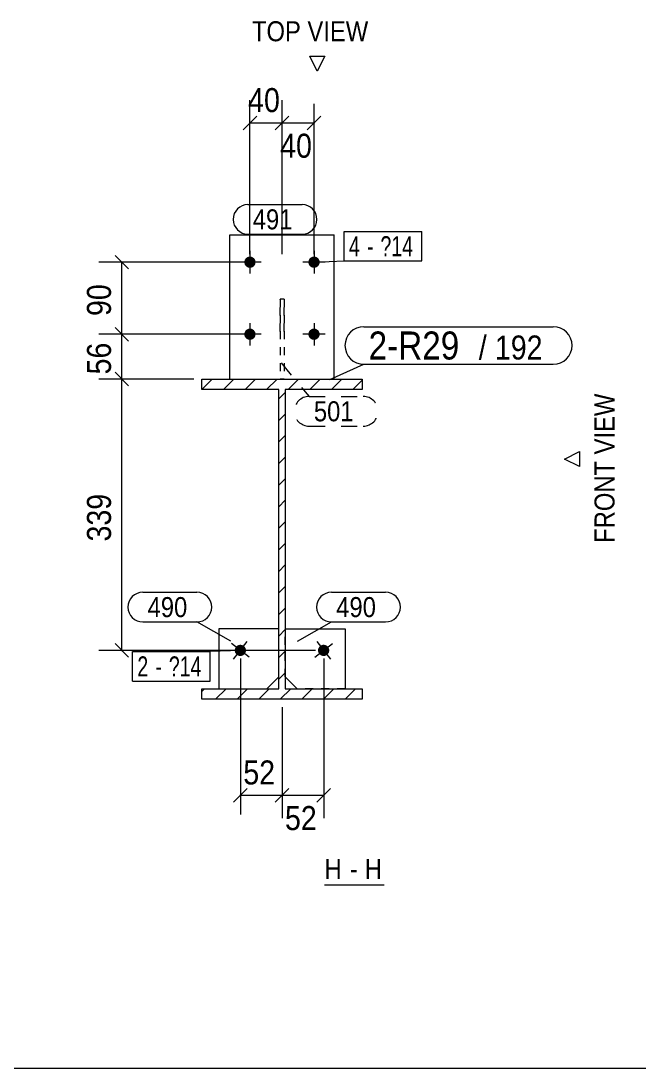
# Model space of a CAD drawing. Header units: millimetres. Extents: x 2 to 1174, y 1 to 825.
# Drawn here: x 948.3 to 1025.5, y 5 to 135.8 of the extents above; entities that cross this region are included whole.
import ezdxf

# ---------------------------------------------------------------- set-up
doc = ezdxf.new("R2010")
doc.units = ezdxf.units.MM
for name, pattern in [('XKITLINE00', [0]), ('XKITLINE01', [4, 1, -1, 1, -1]), ('XKITLINE02', [4, 2, -2])]:
    doc.linetypes.add(name, pattern=pattern)
for name, color, linetype, lineweight in [('Bolt', 3, 'Continuous', 0), ('BoltMark', 7, 'Continuous', 0), ('Dimensions', 7, 'Continuous', 0), ('DrawingSheet', 5, 'Continuous', 0), ('OtherObjectType', 7, 'Continuous', 0), ('Part', 2, 'Continuous', 0), ('PartMark', 7, 'Continuous', 0)]:
    doc.layers.add(name, color=color, linetype=linetype, lineweight=lineweight)
doc.styles.add('ARIAL', font='ARIAL.TTF')
doc.styles.add('ARIAL_NARROW', font='ARIALN.TTF')

# ---------------------------------------------------------------- blocks, each defined once
blk = doc.blocks.new('*A6')
at = {"layer": 'Part', "color": 7, "linetype": 'XKITLINE00', "lineweight": 0}
for p, q in [((970.91, 89.78), (972.21, 91.08)), ((973.6, 89.78), (974.9, 91.08)), ((976.29, 89.78), (977.59, 91.08)), ((978.99, 89.78), (980.29, 91.08)), ((981.68, 89.78), (982.98, 91.08)), ((984.38, 89.78), (985.68, 91.08)), ((987.07, 89.78), (988.37, 91.08)), ((989.76, 89.78), (990.91, 90.92)), ((970.91, 89.78), (970.91, 89.78)), ((980.51, 88.6), (981.31, 89.4)), ((980.51, 85.91), (981.31, 86.71)), ((980.51, 83.22), (981.31, 84.02)), ((980.51, 80.52), (981.31, 81.32)), ((980.51, 77.83), (981.31, 78.63)), ((980.51, 75.13), (981.31, 75.93)), ((980.51, 72.44), (981.31, 73.24)), ((980.51, 69.75), (981.31, 70.55)), ((980.51, 67.05), (981.31, 67.85)), ((980.51, 64.36), (981.31, 65.16)), ((980.51, 61.66), (981.31, 62.46)), ((980.51, 58.97), (981.31, 59.77)), ((980.51, 56.28), (981.31, 57.08)), ((980.51, 53.58), (981.31, 54.38)), ((970.91, 52.06), (971.22, 52.38)), ((972.62, 51.08), (973.92, 52.38)), ((975.31, 51.08), (976.61, 52.38)), ((978.01, 51.08), (979.31, 52.38)), ((980.7, 51.08), (982, 52.38)), ((983.39, 51.08), (984.69, 52.38)), ((986.09, 51.08), (987.39, 52.38)), ((988.78, 51.08), (990.08, 52.38))]:
    blk.add_line(p, q, dxfattribs=at)
blk = doc.blocks.new('*A230')
at = {"layer": 'Bolt'}
blk.add_hatch(color=3, dxfattribs=at).paths.add_polyline_path([(985.7, 57.75), (985.73, 57.77), (985.76, 57.79), (985.79, 57.81), (985.82, 57.82), (985.86, 57.83), (985.89, 57.85), (985.92, 57.86), (985.95, 57.86), (985.99, 57.87), (986.02, 57.88), (986.06, 57.88), (986.09, 57.88), (986.12, 57.88), (986.16, 57.88), (986.19, 57.88), (986.23, 57.87), (986.26, 57.86), (986.29, 57.86), (986.33, 57.85), (986.36, 57.83), (986.39, 57.82), (986.42, 57.81), (986.45, 57.79), (986.48, 57.77), (986.51, 57.75), (986.54, 57.73), (986.56, 57.71), (986.59, 57.69), (986.61, 57.66), (986.64, 57.64), (986.66, 57.61), (986.68, 57.58), (986.7, 57.55), (986.72, 57.53), (986.73, 57.49), (986.75, 57.46), (986.76, 57.43), (986.77, 57.4), (986.78, 57.37), (986.79, 57.33), (986.8, 57.3), (986.8, 57.27), (986.8, 57.23), (986.81, 57.2), (986.81, 57.16), (986.8, 57.13), (986.8, 57.09), (986.8, 57.06), (986.79, 57.03), (986.78, 56.99), (986.77, 56.96), (986.76, 56.93), (986.75, 56.9), (986.73, 56.87), (986.71, 56.84), (986.7, 56.81), (986.68, 56.78), (986.66, 56.75), (986.64, 56.72), (986.61, 56.7), (986.59, 56.67), (986.56, 56.65), (986.54, 56.63), (986.51, 56.61), (986.48, 56.59), (986.45, 56.57), (986.42, 56.56), (986.39, 56.54), (986.36, 56.53), (986.32, 56.52), (986.29, 56.51), (986.26, 56.5), (986.22, 56.49), (986.19, 56.49), (986.16, 56.48), (986.12, 56.48), (986.09, 56.48), (986.05, 56.48), (986.02, 56.49), (985.99, 56.49), (985.95, 56.5), (985.92, 56.51), (985.89, 56.52), (985.85, 56.53), (985.82, 56.54), (985.79, 56.56), (985.76, 56.57), (985.73, 56.59), (985.7, 56.61), (985.67, 56.63), (985.65, 56.65), (985.62, 56.68), (985.6, 56.7), (985.58, 56.72), (985.55, 56.75), (985.53, 56.78), (985.51, 56.81), (985.5, 56.84), (985.48, 56.87), (985.47, 56.9), (985.45, 56.93), (985.44, 56.96), (985.43, 57), (985.42, 57.03), (985.42, 57.06), (985.41, 57.1), (985.41, 57.13), (985.41, 57.17), (985.41, 57.2), (985.41, 57.23), (985.41, 57.27), (985.42, 57.3), (985.42, 57.34), (985.43, 57.37), (985.44, 57.4), (985.45, 57.43), (985.47, 57.47), (985.48, 57.5), (985.5, 57.53), (985.52, 57.56), (985.53, 57.59), (985.56, 57.61), (985.58, 57.64), (985.6, 57.66), (985.62, 57.69), (985.65, 57.71), (985.68, 57.73)], flags=17)
at = {"layer": 'Bolt', "color": 3, "linetype": 'XKITLINE00', "lineweight": 0}
for p, q in [((985, 56.32), (987.21, 58.04)), ((985.25, 58.29), (986.97, 56.08))]:
    blk.add_line(p, q, dxfattribs=at)
blk = doc.blocks.new('*A231')
at = {"layer": 'Bolt'}
blk.add_hatch(color=3, dxfattribs=at).paths.add_polyline_path([(975.25, 56.65), (975.22, 56.67), (975.2, 56.7), (975.18, 56.72), (975.16, 56.75), (975.13, 56.78), (975.12, 56.81), (975.1, 56.84), (975.08, 56.87), (975.07, 56.9), (975.05, 56.93), (975.04, 56.96), (975.03, 56.99), (975.02, 57.03), (975.02, 57.06), (975.01, 57.09), (975.01, 57.13), (975.01, 57.16), (975.01, 57.2), (975.01, 57.23), (975.01, 57.27), (975.02, 57.3), (975.02, 57.33), (975.03, 57.37), (975.04, 57.4), (975.05, 57.43), (975.07, 57.46), (975.08, 57.49), (975.1, 57.53), (975.11, 57.55), (975.13, 57.58), (975.15, 57.61), (975.18, 57.64), (975.2, 57.66), (975.22, 57.69), (975.25, 57.71), (975.27, 57.73), (975.3, 57.75), (975.33, 57.77), (975.36, 57.79), (975.39, 57.81), (975.42, 57.82), (975.45, 57.83), (975.49, 57.85), (975.52, 57.86), (975.55, 57.86), (975.59, 57.87), (975.62, 57.88), (975.65, 57.88), (975.69, 57.88), (975.72, 57.88), (975.76, 57.88), (975.79, 57.88), (975.82, 57.87), (975.86, 57.86), (975.89, 57.86), (975.92, 57.85), (975.96, 57.83), (975.99, 57.82), (976.02, 57.81), (976.05, 57.79), (976.08, 57.77), (976.11, 57.75), (976.14, 57.73), (976.16, 57.71), (976.19, 57.69), (976.21, 57.66), (976.24, 57.64), (976.26, 57.61), (976.28, 57.59), (976.3, 57.56), (976.31, 57.53), (976.33, 57.5), (976.35, 57.47), (976.36, 57.43), (976.37, 57.4), (976.38, 57.37), (976.39, 57.34), (976.4, 57.3), (976.4, 57.27), (976.4, 57.23), (976.41, 57.2), (976.41, 57.17), (976.4, 57.13), (976.4, 57.1), (976.4, 57.06), (976.39, 57.03), (976.38, 57), (976.37, 56.96), (976.36, 56.93), (976.35, 56.9), (976.33, 56.87), (976.32, 56.84), (976.3, 56.81), (976.28, 56.78), (976.26, 56.75), (976.24, 56.72), (976.21, 56.7), (976.19, 56.68), (976.16, 56.65), (976.14, 56.63), (976.11, 56.61), (976.08, 56.59), (976.05, 56.57), (976.02, 56.56), (975.99, 56.54), (975.96, 56.53), (975.93, 56.52), (975.89, 56.51), (975.86, 56.5), (975.83, 56.49), (975.79, 56.49), (975.76, 56.48), (975.72, 56.48), (975.69, 56.48), (975.66, 56.48), (975.62, 56.49), (975.59, 56.49), (975.55, 56.5), (975.52, 56.51), (975.49, 56.52), (975.46, 56.53), (975.42, 56.54), (975.39, 56.56), (975.36, 56.57), (975.33, 56.59), (975.3, 56.61), (975.28, 56.63)], flags=17)
at = {"layer": 'Bolt', "color": 3, "linetype": 'XKITLINE00', "lineweight": 0}
for p, q in [((976.81, 56.32), (974.6, 58.04)), ((974.85, 56.08), (976.57, 58.29))]:
    blk.add_line(p, q, dxfattribs=at)
blk = doc.blocks.new('*A232')
at = {"layer": 'Bolt'}
for points in [[(977.61, 105.65), (977.6, 105.61), (977.6, 105.58), (977.59, 105.54), (977.59, 105.51), (977.58, 105.48), (977.57, 105.45), (977.55, 105.41), (977.54, 105.38), (977.52, 105.35), (977.51, 105.32), (977.49, 105.29), (977.47, 105.26), (977.45, 105.24), (977.42, 105.21), (977.4, 105.19), (977.38, 105.16), (977.35, 105.14), (977.32, 105.12), (977.29, 105.1), (977.27, 105.08), (977.24, 105.06), (977.21, 105.05), (977.17, 105.03), (977.14, 105.02), (977.11, 105.01), (977.08, 105), (977.04, 104.99), (977.01, 104.99), (976.97, 104.98), (976.94, 104.98), (976.91, 104.98), (976.87, 104.98), (976.84, 104.98), (976.8, 104.99), (976.77, 104.99), (976.74, 105), (976.7, 105.01), (976.67, 105.02), (976.64, 105.03), (976.61, 105.05), (976.58, 105.06), (976.55, 105.08), (976.52, 105.1), (976.49, 105.12), (976.46, 105.14), (976.44, 105.16), (976.41, 105.19), (976.39, 105.21), (976.36, 105.24), (976.34, 105.26), (976.32, 105.29), (976.31, 105.32), (976.29, 105.35), (976.27, 105.38), (976.26, 105.41), (976.25, 105.45), (976.24, 105.48), (976.23, 105.51), (976.22, 105.54), (976.21, 105.58), (976.21, 105.61), (976.21, 105.65), (976.21, 105.68), (976.21, 105.72), (976.21, 105.75), (976.21, 105.78), (976.22, 105.82), (976.23, 105.85), (976.24, 105.88), (976.25, 105.92), (976.26, 105.95), (976.27, 105.98), (976.29, 106.01), (976.31, 106.04), (976.32, 106.07), (976.34, 106.1), (976.36, 106.13), (976.39, 106.15), (976.41, 106.18), (976.44, 106.2), (976.46, 106.22), (976.49, 106.24), (976.52, 106.26), (976.55, 106.28), (976.58, 106.3), (976.61, 106.31), (976.64, 106.33), (976.67, 106.34), (976.7, 106.35), (976.74, 106.36), (976.77, 106.37), (976.8, 106.37), (976.84, 106.38), (976.87, 106.38), (976.91, 106.38), (976.94, 106.38), (976.97, 106.38), (977.01, 106.37), (977.04, 106.37), (977.08, 106.36), (977.11, 106.35), (977.14, 106.34), (977.17, 106.33), (977.21, 106.31), (977.24, 106.3), (977.27, 106.28), (977.29, 106.26), (977.32, 106.24), (977.35, 106.22), (977.38, 106.2), (977.4, 106.18), (977.42, 106.15), (977.45, 106.13), (977.47, 106.1), (977.49, 106.07), (977.51, 106.04), (977.52, 106.01), (977.54, 105.98), (977.55, 105.95), (977.57, 105.92), (977.58, 105.88), (977.59, 105.85), (977.59, 105.82), (977.6, 105.78), (977.6, 105.75), (977.61, 105.72), (977.61, 105.68)], [(985.61, 105.65), (985.6, 105.61), (985.6, 105.58), (985.59, 105.54), (985.59, 105.51), (985.58, 105.48), (985.57, 105.45), (985.55, 105.41), (985.54, 105.38), (985.52, 105.35), (985.51, 105.32), (985.49, 105.29), (985.47, 105.26), (985.45, 105.24), (985.42, 105.21), (985.4, 105.19), (985.38, 105.16), (985.35, 105.14), (985.32, 105.12), (985.29, 105.1), (985.27, 105.08), (985.24, 105.06), (985.21, 105.05), (985.17, 105.03), (985.14, 105.02), (985.11, 105.01), (985.08, 105), (985.04, 104.99), (985.01, 104.99), (984.97, 104.98), (984.94, 104.98), (984.91, 104.98), (984.87, 104.98), (984.84, 104.98), (984.8, 104.99), (984.77, 104.99), (984.74, 105), (984.7, 105.01), (984.67, 105.02), (984.64, 105.03), (984.61, 105.05), (984.58, 105.06), (984.55, 105.08), (984.52, 105.1), (984.49, 105.12), (984.46, 105.14), (984.44, 105.16), (984.41, 105.19), (984.39, 105.21), (984.36, 105.24), (984.34, 105.26), (984.32, 105.29), (984.31, 105.32), (984.29, 105.35), (984.27, 105.38), (984.26, 105.41), (984.25, 105.45), (984.24, 105.48), (984.23, 105.51), (984.22, 105.54), (984.21, 105.58), (984.21, 105.61), (984.21, 105.65), (984.21, 105.68), (984.21, 105.72), (984.21, 105.75), (984.21, 105.78), (984.22, 105.82), (984.23, 105.85), (984.24, 105.88), (984.25, 105.92), (984.26, 105.95), (984.27, 105.98), (984.29, 106.01), (984.31, 106.04), (984.32, 106.07), (984.34, 106.1), (984.36, 106.13), (984.39, 106.15), (984.41, 106.18), (984.44, 106.2), (984.46, 106.22), (984.49, 106.24), (984.52, 106.26), (984.55, 106.28), (984.58, 106.3), (984.61, 106.31), (984.64, 106.33), (984.67, 106.34), (984.7, 106.35), (984.74, 106.36), (984.77, 106.37), (984.8, 106.37), (984.84, 106.38), (984.87, 106.38), (984.91, 106.38), (984.94, 106.38), (984.97, 106.38), (985.01, 106.37), (985.04, 106.37), (985.08, 106.36), (985.11, 106.35), (985.14, 106.34), (985.17, 106.33), (985.21, 106.31), (985.24, 106.3), (985.27, 106.28), (985.29, 106.26), (985.32, 106.24), (985.35, 106.22), (985.38, 106.2), (985.4, 106.18), (985.42, 106.15), (985.45, 106.13), (985.47, 106.1), (985.49, 106.07), (985.51, 106.04), (985.52, 106.01), (985.54, 105.98), (985.55, 105.95), (985.57, 105.92), (985.58, 105.88), (985.59, 105.85), (985.59, 105.82), (985.6, 105.78), (985.6, 105.75), (985.61, 105.72), (985.61, 105.68)], [(977.61, 96.65), (977.6, 96.61), (977.6, 96.58), (977.59, 96.54), (977.59, 96.51), (977.58, 96.48), (977.57, 96.45), (977.55, 96.41), (977.54, 96.38), (977.52, 96.35), (977.51, 96.32), (977.49, 96.29), (977.47, 96.26), (977.45, 96.24), (977.42, 96.21), (977.4, 96.19), (977.38, 96.16), (977.35, 96.14), (977.32, 96.12), (977.29, 96.1), (977.27, 96.08), (977.24, 96.06), (977.21, 96.05), (977.17, 96.03), (977.14, 96.02), (977.11, 96.01), (977.08, 96), (977.04, 95.99), (977.01, 95.99), (976.97, 95.98), (976.94, 95.98), (976.91, 95.98), (976.87, 95.98), (976.84, 95.98), (976.8, 95.99), (976.77, 95.99), (976.74, 96), (976.7, 96.01), (976.67, 96.02), (976.64, 96.03), (976.61, 96.05), (976.58, 96.06), (976.55, 96.08), (976.52, 96.1), (976.49, 96.12), (976.46, 96.14), (976.44, 96.16), (976.41, 96.19), (976.39, 96.21), (976.36, 96.24), (976.34, 96.26), (976.32, 96.29), (976.31, 96.32), (976.29, 96.35), (976.27, 96.38), (976.26, 96.41), (976.25, 96.45), (976.24, 96.48), (976.23, 96.51), (976.22, 96.54), (976.21, 96.58), (976.21, 96.61), (976.21, 96.65), (976.21, 96.68), (976.21, 96.72), (976.21, 96.75), (976.21, 96.78), (976.22, 96.82), (976.23, 96.85), (976.24, 96.88), (976.25, 96.92), (976.26, 96.95), (976.27, 96.98), (976.29, 97.01), (976.31, 97.04), (976.32, 97.07), (976.34, 97.1), (976.36, 97.13), (976.39, 97.15), (976.41, 97.18), (976.44, 97.2), (976.46, 97.22), (976.49, 97.24), (976.52, 97.26), (976.55, 97.28), (976.58, 97.3), (976.61, 97.31), (976.64, 97.33), (976.67, 97.34), (976.7, 97.35), (976.74, 97.36), (976.77, 97.37), (976.8, 97.37), (976.84, 97.38), (976.87, 97.38), (976.91, 97.38), (976.94, 97.38), (976.97, 97.38), (977.01, 97.37), (977.04, 97.37), (977.08, 97.36), (977.11, 97.35), (977.14, 97.34), (977.17, 97.33), (977.21, 97.31), (977.24, 97.3), (977.27, 97.28), (977.29, 97.26), (977.32, 97.24), (977.35, 97.22), (977.38, 97.2), (977.4, 97.18), (977.42, 97.15), (977.45, 97.13), (977.47, 97.1), (977.49, 97.07), (977.51, 97.04), (977.52, 97.01), (977.54, 96.98), (977.55, 96.95), (977.57, 96.92), (977.58, 96.88), (977.59, 96.85), (977.59, 96.82), (977.6, 96.78), (977.6, 96.75), (977.61, 96.72), (977.61, 96.68)], [(985.61, 96.65), (985.6, 96.61), (985.6, 96.58), (985.59, 96.54), (985.59, 96.51), (985.58, 96.48), (985.57, 96.45), (985.55, 96.41), (985.54, 96.38), (985.52, 96.35), (985.51, 96.32), (985.49, 96.29), (985.47, 96.26), (985.45, 96.24), (985.42, 96.21), (985.4, 96.19), (985.38, 96.16), (985.35, 96.14), (985.32, 96.12), (985.29, 96.1), (985.27, 96.08), (985.24, 96.06), (985.21, 96.05), (985.17, 96.03), (985.14, 96.02), (985.11, 96.01), (985.08, 96), (985.04, 95.99), (985.01, 95.99), (984.97, 95.98), (984.94, 95.98), (984.91, 95.98), (984.87, 95.98), (984.84, 95.98), (984.8, 95.99), (984.77, 95.99), (984.74, 96), (984.7, 96.01), (984.67, 96.02), (984.64, 96.03), (984.61, 96.05), (984.58, 96.06), (984.55, 96.08), (984.52, 96.1), (984.49, 96.12), (984.46, 96.14), (984.44, 96.16), (984.41, 96.19), (984.39, 96.21), (984.36, 96.24), (984.34, 96.26), (984.32, 96.29), (984.31, 96.32), (984.29, 96.35), (984.27, 96.38), (984.26, 96.41), (984.25, 96.45), (984.24, 96.48), (984.23, 96.51), (984.22, 96.54), (984.21, 96.58), (984.21, 96.61), (984.21, 96.65), (984.21, 96.68), (984.21, 96.72), (984.21, 96.75), (984.21, 96.78), (984.22, 96.82), (984.23, 96.85), (984.24, 96.88), (984.25, 96.92), (984.26, 96.95), (984.27, 96.98), (984.29, 97.01), (984.31, 97.04), (984.32, 97.07), (984.34, 97.1), (984.36, 97.13), (984.39, 97.15), (984.41, 97.18), (984.44, 97.2), (984.46, 97.22), (984.49, 97.24), (984.52, 97.26), (984.55, 97.28), (984.58, 97.3), (984.61, 97.31), (984.64, 97.33), (984.67, 97.34), (984.7, 97.35), (984.74, 97.36), (984.77, 97.37), (984.8, 97.37), (984.84, 97.38), (984.87, 97.38), (984.91, 97.38), (984.94, 97.38), (984.97, 97.38), (985.01, 97.37), (985.04, 97.37), (985.08, 97.36), (985.11, 97.35), (985.14, 97.34), (985.17, 97.33), (985.21, 97.31), (985.24, 97.3), (985.27, 97.28), (985.29, 97.26), (985.32, 97.24), (985.35, 97.22), (985.38, 97.2), (985.4, 97.18), (985.42, 97.15), (985.45, 97.13), (985.47, 97.1), (985.49, 97.07), (985.51, 97.04), (985.52, 97.01), (985.54, 96.98), (985.55, 96.95), (985.57, 96.92), (985.58, 96.88), (985.59, 96.85), (985.59, 96.82), (985.6, 96.78), (985.6, 96.75), (985.61, 96.72), (985.61, 96.68)]]:
    blk.add_hatch(color=3, dxfattribs=at).paths.add_polyline_path(points, flags=17)
at = {"layer": 'Bolt', "color": 3, "linetype": 'XKITLINE00', "lineweight": 0}
for p, q in [((976.91, 107.08), (976.91, 104.28)), ((984.91, 107.08), (984.91, 104.28)), ((978.31, 105.68), (975.51, 105.68)), ((986.31, 105.68), (983.51, 105.68)), ((976.91, 98.08), (976.91, 95.28)), ((984.91, 98.08), (984.91, 95.28)), ((978.31, 96.68), (975.51, 96.68)), ((986.31, 96.68), (983.51, 96.68))]:
    blk.add_line(p, q, dxfattribs=at)
blk = doc.blocks.new('*A233')
at = {"layer": 'Part', "color": 2, "linetype": 'XKITLINE00', "lineweight": 0}
for p, q in [((970.91, 89.78), (970.91, 91.08)), ((970.91, 91.08), (990.91, 91.08)), ((990.91, 91.08), (990.91, 89.78)), ((980.51, 89.78), (970.91, 89.78)), ((980.51, 52.38), (980.51, 89.78)), ((990.91, 89.78), (981.31, 89.78)), ((981.31, 89.78), (981.31, 52.38)), ((970.91, 51.08), (970.91, 52.38)), ((970.91, 52.38), (980.51, 52.38)), ((981.31, 52.38), (990.91, 52.38)), ((990.91, 52.38), (990.91, 51.08)), ((990.91, 51.08), (970.91, 51.08))]:
    blk.add_line(p, q, dxfattribs=at)
blk = doc.blocks.new('*A234')
at = {"layer": 'Part', "color": 2, "linetype": 'XKITLINE00', "lineweight": 0}
for p, q in [((981.31, 59.88), (988.81, 59.88)), ((988.81, 59.88), (988.81, 52.38)), ((982.81, 52.38), (981.31, 53.88))]:
    blk.add_line(p, q, dxfattribs=at)
at = {"layer": 'Part', "color": 7, "linetype": 'XKITLINE01', "lineweight": 0}
for p, q in [((981.31, 53.88), (981.31, 59.88)), ((988.81, 52.38), (982.81, 52.38))]:
    blk.add_line(p, q, dxfattribs=at)
blk = doc.blocks.new('*A235')
at = {"layer": 'Part', "color": 2, "linetype": 'XKITLINE00', "lineweight": 0}
for p, q in [((980.51, 59.88), (973.01, 59.88)), ((973.01, 59.88), (973.01, 52.38)), ((979.01, 52.38), (980.51, 53.88))]:
    blk.add_line(p, q, dxfattribs=at)
at = {"layer": 'Part', "color": 7, "linetype": 'XKITLINE01', "lineweight": 0}
for p, q in [((980.51, 53.88), (980.51, 59.88)), ((973.01, 52.38), (979.01, 52.38))]:
    blk.add_line(p, q, dxfattribs=at)
blk = doc.blocks.new('*A236')
at = {"layer": 'Part', "color": 7, "linetype": 'XKITLINE01', "lineweight": 0}
for p, q in [((981.16, 101.08), (980.66, 101.08)), ((980.66, 101.08), (980.66, 91.08)), ((980.66, 97.02), (980.66, 101.08)), ((981.16, 97.02), (981.16, 101.08)), ((981.16, 101.08), (981.16, 91.08)), ((981.16, 91.08), (980.66, 91.08)), ((980.66, 91.08), (980.66, 91.08)), ((981.16, 91.08), (981.16, 91.08))]:
    blk.add_line(p, q, dxfattribs=at)
blk = doc.blocks.new('*A237')
at = {"layer": 'Part', "color": 2, "linetype": 'XKITLINE00', "lineweight": 0}
for p, q in [((974.41, 91.08), (974.41, 109.08)), ((974.41, 109.08), (987.41, 109.08)), ((987.41, 91.08), (987.41, 109.08))]:
    blk.add_line(p, q, dxfattribs=at)
at = {"layer": 'Part', "color": 7, "linetype": 'XKITLINE01', "lineweight": 0}
blk.add_line((974.41, 91.08), (987.41, 91.08), dxfattribs=at)
blk = doc.blocks.new('*A260')
at = {"layer": 'DrawingSheet', "color": 5, "linetype": 'XKITLINE00', "lineweight": 0}
blk.add_line((5, 5), (1174, 5), dxfattribs=at)
blk = doc.blocks.new('*A521')
at = {"layer": 'Dimensions', "color": 7, "linetype": 'XKITLINE00', "lineweight": 0}
for p, q in [((975.71, 56.18), (975.71, 36.68)), ((980.91, 50.08), (980.91, 36.68)), ((976.55, 39.93), (974.86, 38.23)), ((981.75, 39.93), (980.06, 38.23)), ((975.71, 39.08), (980.91, 39.08))]:
    blk.add_line(p, q, dxfattribs=at)
at = {"layer": 'Dimensions', "color": 3}
for p in [(975.71, 39.08), (980.91, 39.08)]:
    blk.add_point(p, dxfattribs=at)
at = {"layer": 'Dimensions', "color": 3, "style": 'ARIAL', "width": 0.85}
blk.add_text('52', height=3, dxfattribs=at).set_placement((976.08, 40.43))
blk = doc.blocks.new('*A522')
at = {"layer": 'Dimensions', "color": 7, "linetype": 'XKITLINE00', "lineweight": 0}
for p, q in [((986.11, 56.18), (986.11, 36.23)), ((980.91, 50.08), (980.91, 36.23)), ((981.75, 39.93), (980.06, 38.23)), ((986.95, 39.93), (985.26, 38.23)), ((980.91, 39.08), (986.11, 39.08))]:
    blk.add_line(p, q, dxfattribs=at)
at = {"layer": 'Dimensions', "color": 3}
for p in [(980.91, 39.08), (986.11, 39.08)]:
    blk.add_point(p, dxfattribs=at)
at = {"layer": 'Dimensions', "color": 3, "style": 'ARIAL', "width": 0.85}
blk.add_text('52', height=3, dxfattribs=at).set_placement((981.28, 34.73))
blk = doc.blocks.new('*A523')
at = {"layer": 'Dimensions', "color": 7, "linetype": 'XKITLINE00', "lineweight": 0}
for p, q in [((976.91, 106.68), (976.91, 125.93)), ((980.91, 106.68), (980.91, 125.93)), ((977.75, 123.93), (976.06, 122.23)), ((976.91, 123.08), (980.91, 123.08)), ((981.75, 123.93), (980.06, 122.23))]:
    blk.add_line(p, q, dxfattribs=at)
at = {"layer": 'Dimensions', "color": 3}
for p in [(976.91, 123.08), (980.91, 123.08)]:
    blk.add_point(p, dxfattribs=at)
at = {"layer": 'Dimensions', "color": 3, "style": 'ARIAL', "width": 0.85}
blk.add_text('40', height=3, dxfattribs=at).set_placement((976.68, 124.43))
blk = doc.blocks.new('*A524')
at = {"layer": 'Dimensions', "color": 7, "linetype": 'XKITLINE00', "lineweight": 0}
for p, q in [((980.91, 106.68), (980.91, 125.48)), ((984.91, 106.68), (984.91, 125.48)), ((981.75, 123.93), (980.06, 122.23)), ((980.91, 123.08), (984.91, 123.08)), ((985.75, 123.93), (984.06, 122.23))]:
    blk.add_line(p, q, dxfattribs=at)
at = {"layer": 'Dimensions', "color": 3}
for p in [(980.91, 123.08), (984.91, 123.08)]:
    blk.add_point(p, dxfattribs=at)
at = {"layer": 'Dimensions', "color": 3, "style": 'ARIAL', "width": 0.85}
blk.add_text('40', height=3, dxfattribs=at).set_placement((980.68, 118.73))
blk = doc.blocks.new('*A525')
at = {"layer": 'Dimensions', "color": 7, "linetype": 'XKITLINE00', "lineweight": 0}
for p, q in [((960.06, 91.93), (961.75, 90.23)), ((969.91, 91.08), (958.06, 91.08)), ((960.91, 57.18), (960.91, 91.08)), ((960.06, 58.03), (961.75, 56.33)), ((985.11, 57.18), (958.06, 57.18))]:
    blk.add_line(p, q, dxfattribs=at)
at = {"layer": 'Dimensions', "color": 3}
for p in [(960.91, 91.08), (960.91, 57.18)]:
    blk.add_point(p, dxfattribs=at)
at = {"layer": 'Dimensions', "color": 3, "style": 'ARIAL', "width": 0.85}
blk.add_text('339', height=3, rotation=90.0002, dxfattribs=at).set_placement((959.56, 70.79))
blk = doc.blocks.new('*A526')
at = {"layer": 'Dimensions', "color": 7, "linetype": 'XKITLINE00', "lineweight": 0}
for p, q in [((960.06, 97.53), (961.75, 95.83)), ((975.91, 96.68), (958.06, 96.68)), ((960.91, 91.08), (960.91, 96.68)), ((960.06, 91.93), (961.75, 90.23)), ((969.91, 91.08), (958.06, 91.08))]:
    blk.add_line(p, q, dxfattribs=at)
at = {"layer": 'Dimensions', "color": 3}
for p in [(960.91, 96.68), (960.91, 91.08)]:
    blk.add_point(p, dxfattribs=at)
at = {"layer": 'Dimensions', "color": 3, "style": 'ARIAL', "width": 0.85}
blk.add_text('56', height=3, rotation=90.0002, dxfattribs=at).set_placement((959.56, 91.66))
blk = doc.blocks.new('*A527')
at = {"layer": 'Dimensions', "color": 7, "linetype": 'XKITLINE00', "lineweight": 0}
for p, q in [((960.06, 106.53), (961.75, 104.83)), ((975.91, 105.68), (958.06, 105.68)), ((960.91, 96.68), (960.91, 105.68)), ((960.06, 97.53), (961.75, 95.83)), ((975.91, 96.68), (958.06, 96.68))]:
    blk.add_line(p, q, dxfattribs=at)
at = {"layer": 'Dimensions', "color": 3}
for p in [(960.91, 105.68), (960.91, 96.68)]:
    blk.add_point(p, dxfattribs=at)
at = {"layer": 'Dimensions', "color": 3, "style": 'ARIAL', "width": 0.85}
blk.add_text('90', height=3, rotation=90.0002, dxfattribs=at).set_placement((959.56, 98.96))
blk = doc.blocks.new('*A528')
at = {"layer": 'BoltMark', "color": 7, "linetype": 'XKITLINE00', "lineweight": 0}
for p, q in [((962.25, 57.03), (971.94, 57.03)), ((962.25, 53.33), (962.25, 57.03)), ((975.71, 57.18), (971.94, 57.03)), ((971.94, 53.33), (971.94, 57.03)), ((962.25, 53.33), (971.94, 53.33))]:
    blk.add_line(p, q, dxfattribs=at)
at = {"layer": 'BoltMark', "color": 3, "style": 'ARIAL_NARROW', "width": 0.85}
for s, p in [('2', (962.85, 53.93)), ('?14', (966.78, 53.93)), ('-', (965.12, 53.93))]:
    blk.add_text(s, height=2.5, dxfattribs=at).set_placement(p)
blk = doc.blocks.new('*A529')
at = {"layer": 'BoltMark', "color": 7, "linetype": 'XKITLINE00', "lineweight": 0}
for p, q in [((988.67, 109.53), (998.36, 109.53)), ((988.67, 105.83), (988.67, 109.53)), ((998.36, 105.83), (998.36, 109.53)), ((984.91, 105.68), (988.67, 105.83)), ((988.67, 105.83), (998.36, 105.83))]:
    blk.add_line(p, q, dxfattribs=at)
at = {"layer": 'BoltMark', "color": 3, "style": 'ARIAL_NARROW', "width": 0.85}
for s, p in [('4', (989.27, 106.43)), ('?14', (993.2, 106.43)), ('-', (991.54, 106.43))]:
    blk.add_text(s, height=2.5, dxfattribs=at).set_placement(p)
blk = doc.blocks.new('*A530')
at = {"layer": 'PartMark', "color": 7, "linetype": 'XKITLINE00', "lineweight": 0}
for p, q in [((987.08, 64.44), (993.84, 64.44)), ((982.84, 58.35), (987.08, 60.74)), ((987.08, 60.74), (993.84, 60.74))]:
    blk.add_line(p, q, dxfattribs=at)
for centre, start, end in [((987.08, 62.59), 90, 270), ((993.84, 62.59), 270, 90)]:
    blk.add_arc(centre, 1.85, start, end, dxfattribs=at)
at = {"layer": 'PartMark', "color": 3, "style": 'ARIAL', "width": 0.85}
blk.add_text('490', height=2.5, dxfattribs=at).set_placement((987.68, 61.34))
blk = doc.blocks.new('*A531')
at = {"layer": 'PartMark', "color": 7, "linetype": 'XKITLINE00', "lineweight": 0}
for p, q in [((963.53, 64.44), (970.29, 64.44)), ((963.53, 60.74), (970.29, 60.74)), ((974.54, 58.35), (970.29, 60.74))]:
    blk.add_line(p, q, dxfattribs=at)
for centre, start, end in [((963.53, 62.59), 90, 270), ((970.29, 62.59), 270, 90)]:
    blk.add_arc(centre, 1.85, start, end, dxfattribs=at)
at = {"layer": 'PartMark', "color": 3, "style": 'ARIAL', "width": 0.85}
blk.add_text('490', height=2.5, dxfattribs=at).set_placement((964.13, 61.34))
blk = doc.blocks.new('*A532')
at = {"layer": 'PartMark', "color": 7, "linetype": 'XKITLINE02', "lineweight": 0}
for p, q in [((980.79, 93.11), (984.29, 88.9)), ((984.29, 88.9), (991.05, 88.9)), ((984.29, 85.2), (991.05, 85.2))]:
    blk.add_line(p, q, dxfattribs=at)
for centre, start, end in [((984.29, 87.05), 90, 270), ((991.05, 87.05), 270, 90)]:
    blk.add_arc(centre, 1.85, start, end, dxfattribs=at)
at = {"layer": 'PartMark', "color": 3, "style": 'ARIAL', "width": 0.85}
blk.add_text('501', height=2.5, dxfattribs=at).set_placement((984.89, 85.8))
blk = doc.blocks.new('*A533')
at = {"layer": 'PartMark', "color": 7, "linetype": 'XKITLINE00', "lineweight": 0}
for p, q in [((976.66, 112.88), (983.42, 112.88)), ((976.66, 109.18), (983.42, 109.18))]:
    blk.add_line(p, q, dxfattribs=at)
for centre, start, end in [((976.66, 111.03), 90, 270), ((983.42, 111.03), 270, 90)]:
    blk.add_arc(centre, 1.85, start, end, dxfattribs=at)
at = {"layer": 'PartMark', "color": 3, "style": 'ARIAL', "width": 0.85}
blk.add_text('491', height=2.5, dxfattribs=at).set_placement((977.26, 109.78))
blk = doc.blocks.new('*A534')
at = {"layer": 'PartMark', "color": 7, "linetype": 'XKITLINE00', "lineweight": 0}
for p, q in [((991.12, 97.62), (1014.77, 97.62)), ((986.88, 91.03), (991.12, 92.92)), ((991.12, 92.92), (1014.77, 92.92))]:
    blk.add_line(p, q, dxfattribs=at)
for centre, start, end in [((991.12, 95.27), 90, 270), ((1014.77, 95.27), 270, 90)]:
    blk.add_arc(centre, 2.35, start, end, dxfattribs=at)
at = {"layer": 'PartMark', "color": 1, "style": 'ARIAL', "width": 0.85}
blk.add_text('2-R29', height=3.5, dxfattribs=at).set_placement((991.72, 93.52))
at = {"layer": 'PartMark', "color": 3, "style": 'ARIAL', "width": 0.85}
for s, p in [('/', (1005.48, 93.52)), ('192', (1007.49, 93.52))]:
    blk.add_text(s, height=3, dxfattribs=at).set_placement(p)
blk = doc.blocks.new('*A535')
at = {"layer": 'OtherObjectType', "color": 7, "linetype": 'XKITLINE00', "lineweight": 0}
for p, q in [((985.31, 129.53), (984.37, 131.41)), ((984.37, 131.41), (986.25, 131.41)), ((986.25, 131.41), (985.31, 129.53)), ((985.31, 129.53), (985.31, 129.53)), ((1016.17, 81.08), (1018.04, 82.02)), ((1018.04, 82.02), (1018.04, 80.14)), ((1018.04, 80.14), (1016.17, 81.08)), ((1016.17, 81.08), (1016.17, 81.08)), ((986.22, 27.88), (993.65, 27.88))]:
    blk.add_line(p, q, dxfattribs=at)
at = {"layer": 'OtherObjectType', "color": 7, "style": 'ARIAL', "width": 0.85}
for s, p in [('TOP VIEW', (977.16, 133.28)), ('H', (986.22, 28.63)), ('H', (991.24, 28.63)), ('-', (989.38, 28.63))]:
    blk.add_text(s, height=2.5, dxfattribs=at).set_placement(p)
blk.add_text('FRONT VIEW', height=2.5, rotation=90, dxfattribs=at).set_placement((1022.42, 70.62))

msp = doc.modelspace()

# ---------------------------------------------------------------- block references
at = {"lineweight": 0}
for name in ['*A260', '*A523', '*A524', '*A533', '*A237', '*A529', '*A527', '*A232', '*A236', '*A526', '*A534', '*A532', '*A525', '*A6', '*A233', '*A531', '*A530', '*A235', '*A234', '*A231', '*A230', '*A528', '*A521', '*A522']:
    msp.add_blockref(name, (0, 0), dxfattribs=at)
at = {"layer": 'OtherObjectType', "lineweight": 0}
msp.add_blockref('*A535', (0, 0), dxfattribs=at)

doc.saveas('drawing.dxf')
